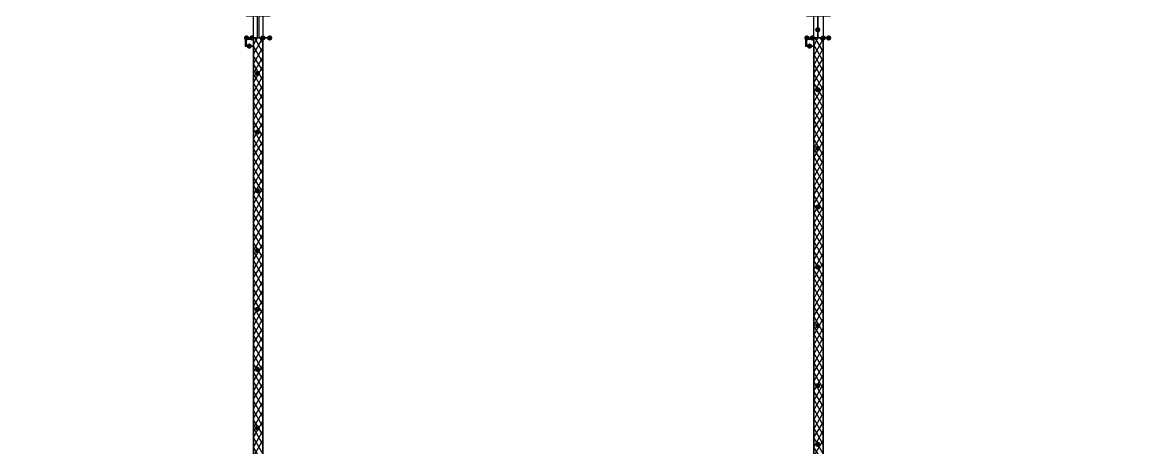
# Model space of a CAD drawing. Header units: millimetres. Extents: x 0 to 420, y 0 to 297.
# Drawn here: x 200.17 to 234.72, y 108.82 to 122.03 of the extents above; entities that cross this region are included whole.
import ezdxf

# ---------------------------------------------------------------- set-up
doc = ezdxf.new("R2010")
doc.units = ezdxf.units.MM
doc.layers.get('0').update_dxf_attribs({"linetype": 'CONTINUOUS'})

msp = doc.modelspace()

# ---------------------------------------------------------------- hatches: boundary and pattern name
at = {"true_color": 0x000007}
for points in [[(207.221667, 121.539), (207.196796, 121.479204), (207.137, 121.454333), (207.077204, 121.479204), (207.052333, 121.539), (207.077204, 121.598796), (207.137, 121.623667), (207.196796, 121.598796)], [(207.391, 121.539), (207.366129, 121.479204), (207.306333, 121.454333), (207.246538, 121.479204), (207.221667, 121.539), (207.246537, 121.598796), (207.306333, 121.623667), (207.366129, 121.598796)], [(207.729667, 121.539), (207.704796, 121.479204), (207.645, 121.454333), (207.585204, 121.479204), (207.560333, 121.539), (207.585204, 121.598796), (207.645, 121.623667), (207.704796, 121.598796)], [(207.941333, 121.539), (207.916462, 121.479204), (207.856667, 121.454333), (207.796871, 121.479204), (207.772, 121.539), (207.796871, 121.598796), (207.856667, 121.623667), (207.916462, 121.598796)], [(224.620667, 121.539), (224.595796, 121.479204), (224.536, 121.454333), (224.476204, 121.479204), (224.451333, 121.539), (224.476204, 121.598796), (224.536, 121.623667), (224.595796, 121.598796)], [(224.79, 121.539), (224.765129, 121.479204), (224.705333, 121.454333), (224.645538, 121.479204), (224.620667, 121.539), (224.645537, 121.598796), (224.705333, 121.623667), (224.765129, 121.598796)], [(224.959333, 121.793), (224.934463, 121.733204), (224.874667, 121.708333), (224.814871, 121.733204), (224.79, 121.793), (224.814871, 121.852796), (224.874667, 121.877667), (224.934462, 121.852796)], [(225.128667, 121.539), (225.103796, 121.479204), (225.044, 121.454333), (224.984204, 121.479204), (224.959333, 121.539), (224.984204, 121.598796), (225.044, 121.623667), (225.103796, 121.598796)], [(225.298, 121.539), (225.273129, 121.479204), (225.213333, 121.454333), (225.153538, 121.479204), (225.128667, 121.539), (225.153537, 121.598796), (225.213333, 121.623667), (225.273129, 121.598796)], [(207.306333, 121.285), (207.281462, 121.225204), (207.221667, 121.200333), (207.161871, 121.225204), (207.137, 121.285), (207.161871, 121.344796), (207.221667, 121.369667), (207.281462, 121.344796)], [(224.705333, 121.285), (224.680462, 121.225204), (224.620667, 121.200333), (224.560871, 121.225204), (224.536, 121.285), (224.560871, 121.344796), (224.620667, 121.369667), (224.680462, 121.344796)], [(207.560333, 120.438333), (207.535462, 120.378537), (207.475667, 120.353667), (207.415871, 120.378537), (207.391, 120.438333), (207.415871, 120.498129), (207.475667, 120.523), (207.535462, 120.498129)], [(224.959333, 119.930333), (224.934463, 119.870538), (224.874667, 119.845667), (224.814871, 119.870538), (224.79, 119.930333), (224.814871, 119.990129), (224.874667, 120.015), (224.934462, 119.990129)], [(207.560333, 118.618), (207.535462, 118.558204), (207.475667, 118.533333), (207.415871, 118.558204), (207.391, 118.618), (207.415871, 118.677796), (207.475667, 118.702667), (207.535462, 118.677796)], [(224.959333, 118.11), (224.934463, 118.050204), (224.874667, 118.025333), (224.814871, 118.050204), (224.79, 118.11), (224.814871, 118.169796), (224.874667, 118.194667), (224.934462, 118.169796)], [(207.560333, 116.797667), (207.535462, 116.737871), (207.475667, 116.713), (207.415871, 116.737871), (207.391, 116.797667), (207.415871, 116.857462), (207.475667, 116.882333), (207.535462, 116.857463)], [(224.959333, 116.289667), (224.934463, 116.229871), (224.874667, 116.205), (224.814871, 116.229871), (224.79, 116.289667), (224.814871, 116.349462), (224.874667, 116.374333), (224.934462, 116.349463)], [(207.560333, 114.935), (207.535462, 114.875204), (207.475667, 114.850333), (207.415871, 114.875204), (207.391, 114.935), (207.415871, 114.994796), (207.475667, 115.019667), (207.535462, 114.994796)], [(224.959333, 114.427), (224.934463, 114.367204), (224.874667, 114.342333), (224.814871, 114.367204), (224.79, 114.427), (224.814871, 114.486796), (224.874667, 114.511667), (224.934462, 114.486796)], [(207.560333, 113.114667), (207.535462, 113.054871), (207.475667, 113.03), (207.415871, 113.054871), (207.391, 113.114667), (207.415871, 113.174462), (207.475667, 113.199333), (207.535462, 113.174463)], [(224.959333, 112.606667), (224.934463, 112.546871), (224.874667, 112.522), (224.814871, 112.546871), (224.79, 112.606667), (224.814871, 112.666462), (224.874667, 112.691333), (224.934462, 112.666463)], [(207.560333, 111.252), (207.535462, 111.192204), (207.475667, 111.167333), (207.415871, 111.192204), (207.391, 111.252), (207.415871, 111.311796), (207.475667, 111.336667), (207.535462, 111.311796)], [(224.959333, 110.744), (224.934463, 110.684204), (224.874667, 110.659333), (224.814871, 110.684204), (224.79, 110.744), (224.814871, 110.803796), (224.874667, 110.828667), (224.934462, 110.803796)], [(207.560333, 109.431667), (207.535462, 109.371871), (207.475667, 109.347), (207.415871, 109.371871), (207.391, 109.431667), (207.415871, 109.491462), (207.475667, 109.516333), (207.535462, 109.491463)], [(224.959333, 108.923667), (224.934463, 108.863871), (224.874667, 108.839), (224.814871, 108.863871), (224.79, 108.923667), (224.814871, 108.983462), (224.874667, 109.008333), (224.934462, 108.983463)]]:
    msp.add_hatch(color=0, dxfattribs=at).paths.add_polyline_path(points, flags=0)

# ---------------------------------------------------------------- linework, layer by layer
at = {"color": 0, "true_color": 0x00002b}
for points in [[(207.348667, 138.641667), (190.246, 138.641667), (190.246, 104.14), (207.348667, 104.14)], [(207.645, 138.641667), (207.645, 104.14), (224.747667, 104.14), (224.747667, 138.641667)], [(225.044, 138.641667), (225.044, 104.14), (242.654667, 104.14), (242.654667, 138.641667)]]:
    msp.add_lwpolyline(points, close=True, dxfattribs=at)
at = {"color": 0, "true_color": 0x000007}
for points in [[(207.856667, 121.539), (207.137, 121.539), (207.475667, 121.539), (207.475667, 122.216333), (207.137, 122.216333), (207.137, 122.258667), (207.856667, 122.258667), (207.856667, 122.216333), (207.518, 122.216333), (207.518, 121.539)], [(225.255667, 121.539), (224.536, 121.539), (224.874667, 121.539), (224.874667, 122.216333), (224.536, 122.216333), (224.536, 122.258667), (225.255667, 122.258667), (225.255667, 122.216333), (224.874667, 122.216333), (224.874667, 121.539)], [(207.348667, 121.539), (207.094667, 121.539), (207.094667, 121.285), (207.348667, 121.285)], [(207.348667, 121.496667), (207.348667, 121.285), (207.137, 121.285), (207.137, 121.496667)], [(207.348667, 121.539), (207.348667, 104.859667), (207.645, 104.859667), (207.645, 121.539)], [(224.747667, 121.539), (224.493667, 121.539), (224.493667, 121.285), (224.747667, 121.285)], [(224.747667, 121.496667), (224.747667, 121.285), (224.536, 121.285), (224.536, 121.496667)], [(224.747667, 121.539), (224.747667, 104.859667), (225.044, 104.859667), (225.044, 121.539)]]:
    msp.add_lwpolyline(points, close=True, dxfattribs=at)
for points in [[(207.475667, 121.539), (207.475667, 122.258667)], [(224.874667, 121.539), (224.874667, 122.258667)], [(207.221667, 121.539), (207.221667, 121.496667)], [(207.348667, 121.327333), (207.475667, 121.539)], [(207.348667, 121.031), (207.645, 121.539)], [(207.645, 120.777), (207.348667, 121.285)], [(207.645, 121.073333), (207.391, 121.539)], [(207.645, 121.369667), (207.560333, 121.539)], [(224.620667, 121.539), (224.620667, 121.496667)], [(224.747667, 121.285), (224.874667, 121.539)], [(224.747667, 120.988667), (225.044, 121.496667)], [(225.044, 120.819333), (224.747667, 121.327333)], [(225.044, 121.115667), (224.79, 121.539)], [(225.044, 121.412), (224.959333, 121.539)], [(207.348667, 120.734667), (207.645, 121.242667)], [(207.645, 120.523), (207.348667, 120.988667)], [(207.348667, 120.438333), (207.645, 120.946333)], [(224.747667, 120.692333), (225.044, 121.200333)], [(225.044, 120.523), (224.747667, 121.031)], [(207.645, 120.226667), (207.348667, 120.734667)], [(207.348667, 120.142), (207.645, 120.65)], [(224.747667, 120.438333), (225.044, 120.904)], [(225.044, 120.226667), (224.747667, 120.734667)], [(224.747667, 120.142), (225.044, 120.65)], [(207.645, 119.930333), (207.348667, 120.438333)], [(207.348667, 119.845667), (207.645, 120.353667)], [(225.044, 119.930333), (224.747667, 120.438333)], [(224.747667, 119.845667), (225.044, 120.353667)], [(207.645, 119.634), (207.348667, 120.142)], [(207.348667, 119.591667), (207.645, 120.057333)], [(225.044, 119.676333), (224.747667, 120.142)], [(224.747667, 119.549333), (225.044, 120.057333)], [(225.044, 119.38), (224.747667, 119.888)], [(207.645, 119.337667), (207.348667, 119.845667)], [(207.348667, 119.295333), (207.645, 119.803333)], [(207.645, 119.041333), (207.348667, 119.549333)], [(224.747667, 119.253), (225.044, 119.761)], [(225.044, 119.083667), (224.747667, 119.591667)], [(207.348667, 118.999), (207.645, 119.507)], [(207.645, 118.745), (207.348667, 119.253)], [(207.348667, 118.702667), (207.645, 119.210667)], [(224.747667, 118.956667), (225.044, 119.464667)], [(225.044, 118.787333), (224.747667, 119.295333)], [(207.645, 118.491), (207.348667, 118.956667)], [(207.348667, 118.406333), (207.645, 118.914333)], [(224.747667, 118.702667), (225.044, 119.168333)], [(225.044, 118.491), (224.747667, 118.999)], [(224.747667, 118.406333), (225.044, 118.914333)], [(207.645, 118.194667), (207.348667, 118.702667)], [(207.348667, 118.11), (207.645, 118.618)], [(225.044, 118.194667), (224.747667, 118.702667)], [(224.747667, 118.11), (225.044, 118.618)], [(207.645, 117.898333), (207.348667, 118.406333)], [(207.348667, 117.856), (207.645, 118.321667)], [(225.044, 117.898333), (224.747667, 118.406333)], [(224.747667, 117.813667), (225.044, 118.321667)], [(207.645, 117.602), (207.348667, 118.11)], [(207.348667, 117.559667), (207.645, 118.067667)], [(207.645, 117.305667), (207.348667, 117.813667)], [(225.044, 117.644333), (224.747667, 118.11)], [(224.747667, 117.517333), (225.044, 118.025333)], [(225.044, 117.348), (224.747667, 117.856)], [(207.348667, 117.263333), (207.645, 117.771333)], [(207.645, 117.009333), (207.348667, 117.517333)], [(207.348667, 116.967), (207.645, 117.475)], [(224.747667, 117.221), (225.044, 117.729)], [(225.044, 117.051667), (224.747667, 117.559667)], [(207.645, 116.755333), (207.348667, 117.221)], [(207.348667, 116.670667), (207.645, 117.178667)], [(224.747667, 116.924667), (225.044, 117.432667)], [(225.044, 116.755333), (224.747667, 117.263333)], [(224.747667, 116.670667), (225.044, 117.136333)], [(207.645, 116.459), (207.348667, 116.967)], [(207.348667, 116.374333), (207.645, 116.882333)], [(225.044, 116.459), (224.747667, 116.967)], [(224.747667, 116.374333), (225.044, 116.882333)], [(207.645, 116.162667), (207.348667, 116.670667)], [(207.348667, 116.078), (207.645, 116.586)], [(225.044, 116.162667), (224.747667, 116.670667)], [(224.747667, 116.078), (225.044, 116.586)], [(207.645, 115.866333), (207.348667, 116.374333)], [(207.348667, 115.824), (207.645, 116.289667)], [(207.645, 115.57), (207.348667, 116.078)], [(225.044, 115.908667), (224.747667, 116.374333)], [(224.747667, 115.781667), (225.044, 116.289667)], [(225.044, 115.612333), (224.747667, 116.120333)], [(207.348667, 115.527667), (207.645, 116.035667)], [(207.645, 115.273667), (207.348667, 115.781667)], [(207.348667, 115.231333), (207.645, 115.739333)], [(224.747667, 115.485333), (225.044, 115.993333)], [(225.044, 115.316), (224.747667, 115.824)], [(207.645, 114.977333), (207.348667, 115.485333)], [(207.348667, 114.935), (207.645, 115.443)], [(224.747667, 115.189), (225.044, 115.697)], [(225.044, 115.019667), (224.747667, 115.527667)], [(224.747667, 114.935), (225.044, 115.400667)], [(207.645, 114.723333), (207.348667, 115.189)], [(207.348667, 114.638667), (207.645, 115.146667)], [(225.044, 114.723333), (224.747667, 115.231333)], [(224.747667, 114.638667), (225.044, 115.146667)], [(207.645, 114.427), (207.348667, 114.935)], [(207.348667, 114.342333), (207.645, 114.850333)], [(225.044, 114.427), (224.747667, 114.935)], [(224.747667, 114.342333), (225.044, 114.850333)], [(207.645, 114.130667), (207.348667, 114.638667)], [(207.348667, 114.088333), (207.645, 114.554)], [(207.645, 113.834333), (207.348667, 114.342333)], [(225.044, 114.130667), (224.747667, 114.638667)], [(224.747667, 114.046), (225.044, 114.554)], [(225.044, 113.876667), (224.747667, 114.342333)], [(207.348667, 113.792), (207.645, 114.3)], [(207.645, 113.538), (207.348667, 114.046)], [(207.348667, 113.495667), (207.645, 114.003667)], [(224.747667, 113.749667), (225.044, 114.257667)], [(225.044, 113.580333), (224.747667, 114.088333)], [(207.645, 113.241667), (207.348667, 113.749667)], [(207.348667, 113.199333), (207.645, 113.707333)], [(224.747667, 113.453333), (225.044, 113.961333)], [(225.044, 113.284), (224.747667, 113.792)], [(224.747667, 113.157), (225.044, 113.665)], [(207.645, 112.987667), (207.348667, 113.453333)], [(207.348667, 112.903), (207.645, 113.411)], [(225.044, 112.987667), (224.747667, 113.495667)], [(224.747667, 112.903), (225.044, 113.368667)], [(207.645, 112.691333), (207.348667, 113.199333)], [(207.348667, 112.606667), (207.645, 113.114667)], [(225.044, 112.691333), (224.747667, 113.199333)], [(224.747667, 112.606667), (225.044, 113.114667)], [(207.645, 112.395), (207.348667, 112.903)], [(207.348667, 112.310333), (207.645, 112.818333)], [(225.044, 112.395), (224.747667, 112.903)], [(224.747667, 112.310333), (225.044, 112.818333)], [(207.645, 112.098667), (207.348667, 112.606667)], [(207.348667, 112.056333), (207.645, 112.522)], [(207.645, 111.802333), (207.348667, 112.310333)], [(225.044, 112.141), (224.747667, 112.606667)], [(224.747667, 112.014), (225.044, 112.522)], [(225.044, 111.844667), (224.747667, 112.352667)], [(207.348667, 111.76), (207.645, 112.268)], [(207.645, 111.506), (207.348667, 112.014)], [(207.348667, 111.463667), (207.645, 111.971667)], [(224.747667, 111.717667), (225.044, 112.225667)], [(225.044, 111.548333), (224.747667, 112.056333)], [(224.747667, 111.421333), (225.044, 111.929333)], [(207.645, 111.209667), (207.348667, 111.717667)], [(207.348667, 111.167333), (207.645, 111.675333)], [(225.044, 111.252), (224.747667, 111.76)], [(224.747667, 111.167333), (225.044, 111.633)], [(207.645, 110.955667), (207.348667, 111.421333)], [(207.348667, 110.871), (207.645, 111.379)], [(225.044, 110.955667), (224.747667, 111.463667)], [(224.747667, 110.871), (225.044, 111.379)], [(207.645, 110.659333), (207.348667, 111.167333)], [(207.348667, 110.574667), (207.645, 111.082667)], [(225.044, 110.659333), (224.747667, 111.167333)], [(224.747667, 110.574667), (225.044, 111.082667)], [(207.645, 110.363), (207.348667, 110.871)], [(207.348667, 110.320667), (207.645, 110.786333)], [(207.645, 110.066667), (207.348667, 110.574667)], [(225.044, 110.363), (224.747667, 110.871)], [(224.747667, 110.278333), (225.044, 110.786333)], [(225.044, 110.109), (224.747667, 110.574667)], [(207.348667, 110.024333), (207.645, 110.532333)], [(207.645, 109.770333), (207.348667, 110.278333)], [(207.348667, 109.728), (207.645, 110.236)], [(224.747667, 109.982), (225.044, 110.49)], [(225.044, 109.812667), (224.747667, 110.320667)], [(207.645, 109.474), (207.348667, 109.982)], [(207.348667, 109.431667), (207.645, 109.939667)], [(224.747667, 109.685667), (225.044, 110.193667)], [(225.044, 109.516333), (224.747667, 110.024333)], [(224.747667, 109.389333), (225.044, 109.897333)], [(207.645, 109.22), (207.348667, 109.685667)], [(207.348667, 109.135333), (207.645, 109.643333)], [(225.044, 109.22), (224.747667, 109.728)], [(224.747667, 109.135333), (225.044, 109.601)], [(207.645, 108.923667), (207.348667, 109.431667)], [(207.348667, 108.839), (207.645, 109.347)], [(225.044, 108.923667), (224.747667, 109.431667)], [(224.747667, 108.839), (225.044, 109.347)], [(207.645, 108.627333), (207.348667, 109.135333)], [(207.348667, 108.542667), (207.645, 109.050667)], [(207.645, 108.331), (207.348667, 108.839)], [(225.044, 108.627333), (224.747667, 109.135333)], [(224.747667, 108.542667), (225.044, 109.050667)], [(225.044, 108.373333), (224.747667, 108.839)]]:
    msp.add_lwpolyline(points, dxfattribs=at)

doc.saveas('drawing.dxf')
